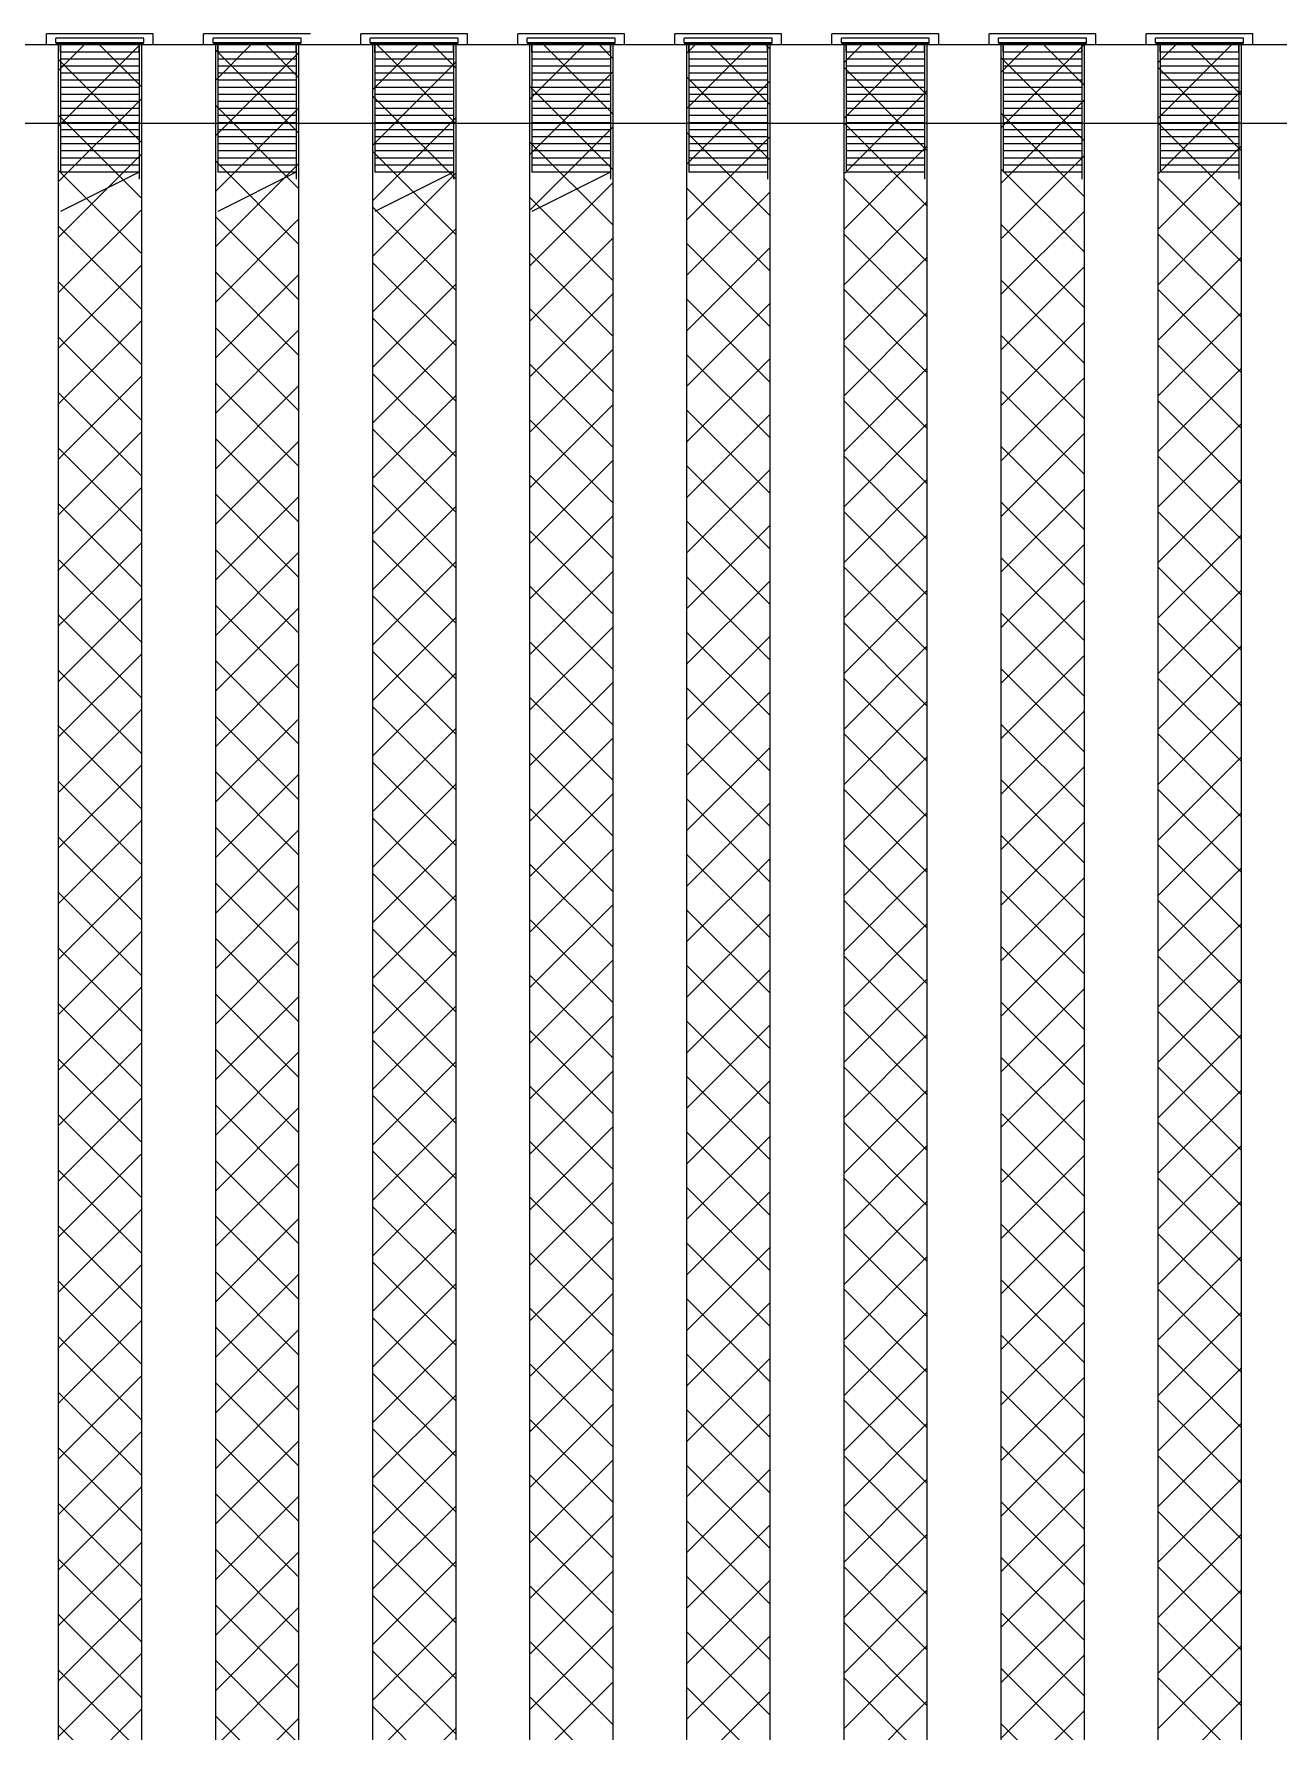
# Model space of a CAD drawing. Header units: inches. Extents: x 14 to 368, y 5 to 236.
# Drawn here: x 212.24 to 218.17, y 210.73 to 218.82 of the extents above; entities that cross this region are included whole.
import ezdxf

# ---------------------------------------------------------------- set-up
doc = ezdxf.new("R2010")
doc.units = ezdxf.units.IN
doc.header["$LTSCALE"] = 11
doc.header["$MEASUREMENT"] = 0
doc.layers.get('0').update_dxf_attribs({"lineweight": 25})
doc.layers.add('Brade', color=5, linetype='Continuous', lineweight=25, true_color=0x0000ff)

# ---------------------------------------------------------------- blocks, each defined once
blk = doc.blocks.new('UPPER HEAD ADN ELEMENT DETAIL')
for p, q in [((0.33535, 0.00996), (-0.49793, 0.00996)), ((0.36086, -0.00704), (-0.52344, -0.00704))]:
    blk.add_line(p, q)
at = {"layer": 'Brade', "lineweight": 25}
for p, q in [((0.02619, 0.00996), (0.02619, 0.01235)), ((0.04931, 0.01235), (0.02619, 0.01235)), ((0.04727, 0.01146), (0.02823, 0.01146)), ((0.02823, 0.01044), (0.02823, 0.01146)), ((0.04727, 0.01044), (0.04727, 0.01146)), ((0.04931, 0.00996), (0.04931, 0.01235)), ((0.0602, 0.00996), (0.0602, 0.01235)), ((0.08333, 0.01235), (0.0602, 0.01235)), ((0.08129, 0.01146), (0.06224, 0.01146)), ((0.06224, 0.01044), (0.06224, 0.01146)), ((0.08129, 0.01044), (0.08129, 0.01146)), ((0.09421, 0.00996), (0.09421, 0.01235)), ((0.11734, 0.01235), (0.09421, 0.01235)), ((0.1153, 0.01146), (0.09625, 0.01146)), ((0.09625, 0.01044), (0.09625, 0.01146)), ((0.1153, 0.01044), (0.1153, 0.01146)), ((0.11734, 0.00996), (0.11734, 0.01235)), ((0.15135, 0.01235), (0.12822, 0.01235)), ((0.12822, 0.00996), (0.12822, 0.01235)), ((0.13026, 0.01044), (0.13026, 0.01146)), ((0.14931, 0.01146), (0.13026, 0.01146)), ((0.14931, 0.01044), (0.14931, 0.01146)), ((0.15135, 0.00996), (0.15135, 0.01235)), ((0.18536, 0.01235), (0.16223, 0.01235)), ((0.16223, 0.00996), (0.16223, 0.01235)), ((0.16427, 0.01044), (0.16427, 0.01146)), ((0.18332, 0.01146), (0.16427, 0.01146)), ((0.18332, 0.01044), (0.18332, 0.01146)), ((0.18536, 0.00996), (0.18536, 0.01235)), ((0.21937, 0.01235), (0.19624, 0.01235)), ((0.19624, 0.00996), (0.19624, 0.01235)), ((0.19829, 0.01044), (0.19829, 0.01146)), ((0.21733, 0.01146), (0.19829, 0.01146)), ((0.21733, 0.01044), (0.21733, 0.01146)), ((0.21937, 0.00996), (0.21937, 0.01235)), ((0.25338, 0.01235), (0.23026, 0.01235)), ((0.23026, 0.00996), (0.23026, 0.01235)), ((0.2323, 0.01044), (0.2323, 0.01146)), ((0.25134, 0.01146), (0.2323, 0.01146)), ((0.25134, 0.01044), (0.25134, 0.01146)), ((0.25338, 0.00996), (0.25338, 0.01235)), ((0.25338, 0.00996), (0.25338, 0.01235)), ((0.2874, 0.01235), (0.26427, 0.01235)), ((0.26427, 0.00996), (0.26427, 0.01235)), ((0.26631, 0.01044), (0.26631, 0.01146)), ((0.28536, 0.01146), (0.26631, 0.01146)), ((0.28536, 0.01044), (0.28536, 0.01146)), ((0.2874, 0.00996), (0.2874, 0.01235)), ((0.04727, 0.01044), (0.02823, 0.01044)), ((0.04727, 0.01031), (0.02823, 0.01031)), ((0.04676, 0.00996), (0.02874, 0.00996)), ((0.02874, 0.00996), (0.02874, -0.5377)), ((0.02925, 0.00843), (0.02925, 0.00996)), ((0.02925, 0.00996), (0.02925, -0.01759)), ((0.04625, 0.00843), (0.02925, 0.00843)), ((0.04625, 0.00843), (0.02925, 0.00843)), ((0.04625, 0.00843), (0.04625, 0.00996)), ((0.04625, 0.00996), (0.04625, -0.01912)), ((0.04676, 0.00996), (0.04676, -0.5377)), ((0.08129, 0.01044), (0.06224, 0.01044)), ((0.08129, 0.01031), (0.06224, 0.01031)), ((0.08078, 0.00996), (0.06275, 0.00996)), ((0.06275, 0.00996), (0.06275, -0.5377)), ((0.06326, 0.00843), (0.06326, 0.00996)), ((0.06326, 0.00996), (0.06326, -0.01759)), ((0.08027, 0.00843), (0.06326, 0.00843)), ((0.08027, 0.00843), (0.06326, 0.00843)), ((0.08027, 0.00843), (0.08027, 0.00996)), ((0.08027, 0.00996), (0.08027, -0.01912)), ((0.08078, 0.00996), (0.08078, -0.5377)), ((0.1153, 0.01044), (0.09625, 0.01044)), ((0.1153, 0.01031), (0.09625, 0.01031)), ((0.09676, 0.00996), (0.09676, -0.5377)), ((0.11479, 0.00996), (0.09676, 0.00996)), ((0.09727, 0.00843), (0.09727, 0.00996)), ((0.09727, 0.00996), (0.09727, -0.01759)), ((0.11428, 0.00843), (0.09727, 0.00843)), ((0.11428, 0.00843), (0.09727, 0.00843)), ((0.11428, 0.00843), (0.11428, 0.00996)), ((0.11428, 0.00996), (0.11428, -0.01912)), ((0.11479, 0.00996), (0.11479, -0.5377)), ((0.14931, 0.01044), (0.13026, 0.01044)), ((0.14931, 0.01031), (0.13026, 0.01031)), ((0.13077, 0.00996), (0.13077, -0.5377)), ((0.1488, 0.00996), (0.13077, 0.00996)), ((0.13128, 0.00996), (0.13128, -0.01759)), ((0.13128, 0.00843), (0.13128, 0.00996)), ((0.14829, 0.00843), (0.13128, 0.00843)), ((0.14829, 0.00843), (0.13128, 0.00843)), ((0.14829, 0.00996), (0.14829, -0.01912)), ((0.14829, 0.00843), (0.14829, 0.00996)), ((0.1488, 0.00996), (0.1488, -0.5377)), ((0.18332, 0.01044), (0.16427, 0.01044)), ((0.18332, 0.01031), (0.16427, 0.01031)), ((0.16478, 0.00996), (0.16478, -0.5377)), ((0.18281, 0.00996), (0.16478, 0.00996)), ((0.16529, 0.00996), (0.16529, -0.01759)), ((0.16529, 0.00843), (0.16529, 0.00996)), ((0.1823, 0.00843), (0.16529, 0.00843)), ((0.1823, 0.00843), (0.16529, 0.00843)), ((0.1823, 0.00996), (0.1823, -0.01912)), ((0.1823, 0.00843), (0.1823, 0.00996)), ((0.18281, 0.00996), (0.18281, -0.5377)), ((0.21733, 0.01044), (0.19829, 0.01044)), ((0.21733, 0.01031), (0.19829, 0.01031)), ((0.1988, 0.00996), (0.1988, -0.5377)), ((0.21682, 0.00996), (0.1988, 0.00996)), ((0.19931, 0.00996), (0.19931, -0.01759)), ((0.19931, 0.00843), (0.19931, 0.00996)), ((0.21631, 0.00843), (0.19931, 0.00843)), ((0.21631, 0.00843), (0.19931, 0.00843)), ((0.21631, 0.00996), (0.21631, -0.01912)), ((0.21631, 0.00843), (0.21631, 0.00996)), ((0.21682, 0.00996), (0.21682, -0.5377)), ((0.25134, 0.01044), (0.2323, 0.01044)), ((0.25134, 0.01031), (0.2323, 0.01031)), ((0.23281, 0.00996), (0.23281, -0.5377)), ((0.25083, 0.00996), (0.23281, 0.00996)), ((0.23332, 0.00996), (0.23332, -0.01759)), ((0.23332, 0.00843), (0.23332, 0.00996)), ((0.25032, 0.00843), (0.23332, 0.00843)), ((0.25032, 0.00843), (0.23332, 0.00843)), ((0.25032, 0.00996), (0.25032, -0.01912)), ((0.25032, 0.00843), (0.25032, 0.00996)), ((0.25083, 0.00996), (0.25083, -0.5377)), ((0.28536, 0.01044), (0.26631, 0.01044)), ((0.28536, 0.01031), (0.26631, 0.01031)), ((0.28485, 0.00996), (0.26682, 0.00996)), ((0.26682, 0.00996), (0.26682, -0.5377)), ((0.26733, 0.00843), (0.26733, 0.00996)), ((0.26733, 0.00996), (0.26733, -0.01759)), ((0.28433, 0.00843), (0.26733, 0.00843)), ((0.28433, 0.00843), (0.26733, 0.00843)), ((0.28433, 0.00843), (0.28433, 0.00996)), ((0.28433, 0.00996), (0.28433, -0.01912)), ((0.28485, 0.00996), (0.28485, -0.5377)), ((0.04625, 0.0069), (0.02925, 0.0069)), ((0.04625, 0.00537), (0.02925, 0.00537)), ((0.04625, 0.00384), (0.02925, 0.00384)), ((0.08027, 0.0069), (0.06326, 0.0069)), ((0.08027, 0.00537), (0.06326, 0.00537)), ((0.08027, 0.00384), (0.06326, 0.00384)), ((0.11428, 0.0069), (0.09727, 0.0069)), ((0.11428, 0.00537), (0.09727, 0.00537)), ((0.11428, 0.00384), (0.09727, 0.00384)), ((0.14829, 0.0069), (0.13128, 0.0069)), ((0.14829, 0.00537), (0.13128, 0.00537)), ((0.14829, 0.00384), (0.13128, 0.00384)), ((0.1823, 0.0069), (0.16529, 0.0069)), ((0.1823, 0.00537), (0.16529, 0.00537)), ((0.1823, 0.00384), (0.16529, 0.00384)), ((0.21631, 0.0069), (0.19931, 0.0069)), ((0.21631, 0.00537), (0.19931, 0.00537)), ((0.21631, 0.00384), (0.19931, 0.00384)), ((0.25032, 0.0069), (0.23332, 0.0069)), ((0.25032, 0.00537), (0.23332, 0.00537)), ((0.25032, 0.00384), (0.23332, 0.00384)), ((0.28433, 0.0069), (0.26733, 0.0069)), ((0.28433, 0.00537), (0.26733, 0.00537)), ((0.28433, 0.00384), (0.26733, 0.00384)), ((0.04625, 0.00231), (0.02925, 0.00231)), ((0.04625, 0.00078), (0.02925, 0.00078)), ((0.08027, 0.00231), (0.06326, 0.00231)), ((0.08027, 0.00078), (0.06326, 0.00078)), ((0.11428, 0.00231), (0.09727, 0.00231)), ((0.11428, 0.00078), (0.09727, 0.00078)), ((0.14829, 0.00231), (0.13128, 0.00231)), ((0.14829, 0.00078), (0.13128, 0.00078)), ((0.1823, 0.00231), (0.16529, 0.00231)), ((0.1823, 0.00078), (0.16529, 0.00078)), ((0.21631, 0.00231), (0.19931, 0.00231)), ((0.21631, 0.00078), (0.19931, 0.00078)), ((0.25032, 0.00231), (0.23332, 0.00231)), ((0.25032, 0.00078), (0.23332, 0.00078)), ((0.28433, 0.00231), (0.26733, 0.00231)), ((0.28433, 0.00078), (0.26733, 0.00078)), ((0.04625, -0.00075), (0.02925, -0.00075)), ((0.04625, -0.00228), (0.02925, -0.00228)), ((0.08027, -0.00075), (0.06326, -0.00075)), ((0.08027, -0.00228), (0.06326, -0.00228)), ((0.11428, -0.00075), (0.09727, -0.00075)), ((0.11428, -0.00228), (0.09727, -0.00228)), ((0.14829, -0.00075), (0.13128, -0.00075)), ((0.14829, -0.00228), (0.13128, -0.00228)), ((0.1823, -0.00075), (0.16529, -0.00075)), ((0.1823, -0.00228), (0.16529, -0.00228)), ((0.21631, -0.00075), (0.19931, -0.00075)), ((0.21631, -0.00228), (0.19931, -0.00228)), ((0.25032, -0.00075), (0.23332, -0.00075)), ((0.25032, -0.00228), (0.23332, -0.00228)), ((0.28433, -0.00075), (0.26733, -0.00075)), ((0.28433, -0.00228), (0.26733, -0.00228)), ((0.04625, -0.00381), (0.02925, -0.00381)), ((0.04625, -0.00534), (0.02925, -0.00534)), ((0.04625, -0.00687), (0.02925, -0.00687)), ((0.08027, -0.00381), (0.06326, -0.00381)), ((0.08027, -0.00534), (0.06326, -0.00534)), ((0.08027, -0.00687), (0.06326, -0.00687)), ((0.11428, -0.00381), (0.09727, -0.00381)), ((0.11428, -0.00534), (0.09727, -0.00534)), ((0.11428, -0.00687), (0.09727, -0.00687)), ((0.14829, -0.00381), (0.13128, -0.00381)), ((0.14829, -0.00534), (0.13128, -0.00534)), ((0.14829, -0.00687), (0.13128, -0.00687)), ((0.1823, -0.00381), (0.16529, -0.00381)), ((0.1823, -0.00534), (0.16529, -0.00534)), ((0.1823, -0.00687), (0.16529, -0.00687)), ((0.21631, -0.00381), (0.19931, -0.00381)), ((0.21631, -0.00534), (0.19931, -0.00534)), ((0.21631, -0.00687), (0.19931, -0.00687)), ((0.25032, -0.00381), (0.23332, -0.00381)), ((0.25032, -0.00534), (0.23332, -0.00534)), ((0.25032, -0.00687), (0.23332, -0.00687)), ((0.28433, -0.00381), (0.26733, -0.00381)), ((0.28433, -0.00534), (0.26733, -0.00534)), ((0.28433, -0.00687), (0.26733, -0.00687)), ((0.04625, -0.0084), (0.02925, -0.0084)), ((0.04625, -0.00993), (0.02925, -0.00993)), ((0.08027, -0.0084), (0.06326, -0.0084)), ((0.08027, -0.00993), (0.06326, -0.00993)), ((0.11428, -0.0084), (0.09727, -0.0084)), ((0.11428, -0.00993), (0.09727, -0.00993)), ((0.14829, -0.0084), (0.13128, -0.0084)), ((0.14829, -0.00993), (0.13128, -0.00993)), ((0.1823, -0.0084), (0.16529, -0.0084)), ((0.1823, -0.00993), (0.16529, -0.00993)), ((0.21631, -0.0084), (0.19931, -0.0084)), ((0.21631, -0.00993), (0.19931, -0.00993)), ((0.25032, -0.0084), (0.23332, -0.0084)), ((0.25032, -0.00993), (0.23332, -0.00993)), ((0.28433, -0.0084), (0.26733, -0.0084)), ((0.28433, -0.00993), (0.26733, -0.00993)), ((0.04625, -0.01146), (0.02925, -0.01146)), ((0.04625, -0.013), (0.02925, -0.013)), ((0.04625, -0.01453), (0.02925, -0.01453)), ((0.08027, -0.01146), (0.06326, -0.01146)), ((0.08027, -0.013), (0.06326, -0.013)), ((0.08027, -0.01453), (0.06326, -0.01453)), ((0.11428, -0.01146), (0.09727, -0.01146)), ((0.11428, -0.013), (0.09727, -0.013)), ((0.11428, -0.01453), (0.09727, -0.01453)), ((0.14829, -0.01146), (0.13128, -0.01146)), ((0.14829, -0.013), (0.13128, -0.013)), ((0.14829, -0.01453), (0.13128, -0.01453)), ((0.1823, -0.01146), (0.16529, -0.01146)), ((0.1823, -0.013), (0.16529, -0.013)), ((0.1823, -0.01453), (0.16529, -0.01453)), ((0.21631, -0.01146), (0.19931, -0.01146)), ((0.21631, -0.013), (0.19931, -0.013)), ((0.21631, -0.01453), (0.19931, -0.01453)), ((0.25032, -0.01146), (0.23332, -0.01146)), ((0.25032, -0.013), (0.23332, -0.013)), ((0.25032, -0.01453), (0.23332, -0.01453)), ((0.28433, -0.01146), (0.26733, -0.01146)), ((0.28433, -0.013), (0.26733, -0.013)), ((0.28433, -0.01453), (0.26733, -0.01453)), ((0.04625, -0.01606), (0.02925, -0.01606)), ((0.04625, -0.01759), (0.02925, -0.02609)), ((0.04625, -0.01759), (0.02925, -0.01759)), ((0.08027, -0.01606), (0.06326, -0.01606)), ((0.08027, -0.01759), (0.06326, -0.02609)), ((0.08027, -0.01759), (0.06326, -0.01759)), ((0.11428, -0.01606), (0.09727, -0.01606)), ((0.11428, -0.01759), (0.09727, -0.02609)), ((0.11428, -0.01759), (0.09727, -0.01759)), ((0.14829, -0.01606), (0.13128, -0.01606)), ((0.14829, -0.01759), (0.13128, -0.01759)), ((0.14829, -0.01759), (0.13128, -0.02609)), ((0.1823, -0.01606), (0.16529, -0.01606)), ((0.1823, -0.01759), (0.16529, -0.01759)), ((0.21631, -0.01606), (0.19931, -0.01606)), ((0.21631, -0.01759), (0.19931, -0.01759)), ((0.25032, -0.01606), (0.23332, -0.01606)), ((0.25032, -0.01759), (0.23332, -0.01759)), ((0.28433, -0.01606), (0.26733, -0.01606)), ((0.28433, -0.01759), (0.26733, -0.01759))]:
    blk.add_line(p, q, dxfattribs=at)
at = {"layer": 'Brade', "color": 5, "linetype": 'Continuous', "lineweight": 25, "true_color": 0x0000ff}
for p, q in [((0.04637, 0.00996), (0.02874, -0.00767)), ((0.03435, 0.00996), (0.02874, 0.00436)), ((0.04676, 0.00086), (0.03767, 0.00996)), ((0.07042, 0.00996), (0.06275, 0.00229)), ((0.08078, -0.0091), (0.06275, 0.00893)), ((0.08078, 0.00829), (0.06275, -0.00973)), ((0.08078, 0.00293), (0.07374, 0.00996)), ((0.10649, 0.00996), (0.09676, 0.00023)), ((0.11479, -0.00703), (0.09779, 0.00996)), ((0.11479, 0.00499), (0.10982, 0.00996)), ((0.14257, 0.00996), (0.13077, -0.00183)), ((0.1488, -0.00497), (0.13387, 0.00996)), ((0.1488, 0.00705), (0.14589, 0.00996)), ((0.17864, 0.00996), (0.16478, -0.0039)), ((0.16662, 0.00996), (0.16478, 0.00813)), ((0.18281, -0.00291), (0.16994, 0.00996)), ((0.18281, 0.00912), (0.18196, 0.00996)), ((0.21472, 0.00996), (0.1988, -0.00596)), ((0.20269, 0.00996), (0.1988, 0.00606)), ((0.21682, -0.00084), (0.20601, 0.00996)), ((0.25079, 0.00996), (0.23281, -0.00802)), ((0.23877, 0.00996), (0.23281, 0.004)), ((0.25083, 0.00122), (0.24209, 0.00996)), ((0.28274, 0.00996), (0.26682, -0.00596)), ((0.27072, 0.00996), (0.26682, 0.00606)), ((0.28485, -0.00084), (0.27404, 0.00996)), ((0.04676, -0.01116), (0.02874, 0.00687)), ((0.11479, 0.00623), (0.09676, -0.0118)), ((0.1488, 0.00417), (0.13077, -0.01386)), ((0.21682, -0.01287), (0.1988, 0.00516)), ((0.25083, -0.01081), (0.23281, 0.00722)), ((0.28485, -0.01287), (0.26682, 0.00516)), ((0.1488, -0.017), (0.13077, 0.00103)), ((0.18281, -0.01493), (0.16478, 0.00309)), ((0.18281, 0.0021), (0.16478, -0.01592)), ((0.21682, 0.00004), (0.1988, -0.01799)), ((0.28485, 0.00004), (0.26682, -0.01799)), ((0.04676, -0.00167), (0.02874, -0.01969)), ((0.08078, -0.02112), (0.06275, -0.0031)), ((0.11479, -0.01906), (0.09676, -0.00103)), ((0.25083, -0.00202), (0.23281, -0.02005)), ((0.04676, -0.02318), (0.02874, -0.00516)), ((0.08078, -0.00373), (0.06275, -0.02176)), ((0.11479, -0.00579), (0.09676, -0.02382)), ((0.21682, -0.02489), (0.1988, -0.00687)), ((0.25083, -0.02283), (0.23281, -0.0048)), ((0.28485, -0.02489), (0.26682, -0.00687)), ((0.1488, -0.00786), (0.13077, -0.02588)), ((0.1488, -0.02902), (0.13077, -0.01099)), ((0.18281, -0.02696), (0.16478, -0.00893)), ((0.18281, -0.00992), (0.16478, -0.02795)), ((0.04676, -0.01369), (0.02874, -0.03172)), ((0.11479, -0.03108), (0.09676, -0.01306)), ((0.21682, -0.01198), (0.1988, -0.03001)), ((0.25083, -0.01405), (0.23281, -0.03207)), ((0.28485, -0.01198), (0.26682, -0.03001)), ((0.04676, -0.03521), (0.02874, -0.01718)), ((0.08078, -0.03315), (0.06275, -0.01512)), ((0.08078, -0.01576), (0.06275, -0.03378)), ((0.11479, -0.01782), (0.09676, -0.03585)), ((0.25083, -0.03486), (0.23281, -0.01683)), ((0.1488, -0.01988), (0.13077, -0.03791)), ((0.18281, -0.03898), (0.16478, -0.02096)), ((0.18281, -0.02195), (0.16478, -0.03997)), ((0.21682, -0.03692), (0.1988, -0.01889)), ((0.28485, -0.03692), (0.26682, -0.01889)), ((0.04676, -0.02572), (0.02874, -0.04374)), ((0.11479, -0.04311), (0.09676, -0.02508)), ((0.1488, -0.04105), (0.13077, -0.02302)), ((0.21682, -0.02401), (0.1988, -0.04204)), ((0.28485, -0.02401), (0.26682, -0.04204)), ((0.04676, -0.04723), (0.02874, -0.02921)), ((0.08078, -0.04517), (0.06275, -0.02715)), ((0.08078, -0.02778), (0.06275, -0.04581)), ((0.25083, -0.02607), (0.23281, -0.0441)), ((0.25083, -0.04688), (0.23281, -0.02885)), ((0.11479, -0.02984), (0.09676, -0.04787)), ((0.1488, -0.03191), (0.13077, -0.04993)), ((0.18281, -0.05101), (0.16478, -0.03298)), ((0.21682, -0.04894), (0.1988, -0.03092)), ((0.28485, -0.04894), (0.26682, -0.03092)), ((0.1488, -0.05307), (0.13077, -0.03504)), ((0.18281, -0.03397), (0.16478, -0.052)), ((0.21682, -0.03603), (0.1988, -0.05406)), ((0.28485, -0.03603), (0.26682, -0.05406)), ((0.04676, -0.03774), (0.02874, -0.05577)), ((0.08078, -0.0572), (0.06275, -0.03917)), ((0.08078, -0.03981), (0.06275, -0.05783)), ((0.11479, -0.05513), (0.09676, -0.03711)), ((0.25083, -0.0381), (0.23281, -0.05612)), ((0.04676, -0.05926), (0.02874, -0.04123)), ((0.11479, -0.04187), (0.09676, -0.0599)), ((0.1488, -0.04393), (0.13077, -0.06196)), ((0.21682, -0.06097), (0.1988, -0.04294)), ((0.25083, -0.05891), (0.23281, -0.04088)), ((0.28485, -0.06097), (0.26682, -0.04294)), ((0.1488, -0.0651), (0.13077, -0.04707)), ((0.18281, -0.06303), (0.16478, -0.04501)), ((0.18281, -0.046), (0.16478, -0.06402)), ((0.04676, -0.04977), (0.02874, -0.06779)), ((0.08078, -0.06922), (0.06275, -0.0512)), ((0.11479, -0.06716), (0.09676, -0.04913)), ((0.21682, -0.04806), (0.1988, -0.06609)), ((0.25083, -0.05012), (0.23281, -0.06815)), ((0.28485, -0.04806), (0.26682, -0.06609)), ((0.04676, -0.07128), (0.02874, -0.05326)), ((0.08078, -0.05183), (0.06275, -0.06986)), ((0.11479, -0.05389), (0.09676, -0.07192)), ((0.21682, -0.07299), (0.1988, -0.05497)), ((0.25083, -0.07093), (0.23281, -0.0529)), ((0.28485, -0.07299), (0.26682, -0.05497)), ((0.1488, -0.05596), (0.13077, -0.07398)), ((0.18281, -0.07506), (0.16478, -0.05703)), ((0.18281, -0.05802), (0.16478, -0.07605)), ((0.04676, -0.06179), (0.02874, -0.07982)), ((0.11479, -0.07918), (0.09676, -0.06116)), ((0.1488, -0.07712), (0.13077, -0.05909)), ((0.21682, -0.06008), (0.1988, -0.07811)), ((0.25083, -0.06215), (0.23281, -0.08017)), ((0.28485, -0.06008), (0.26682, -0.07811)), ((0.04676, -0.08331), (0.02874, -0.06528)), ((0.08078, -0.08125), (0.06275, -0.06322)), ((0.08078, -0.06386), (0.06275, -0.08188)), ((0.11479, -0.06592), (0.09676, -0.08395)), ((0.25083, -0.08296), (0.23281, -0.06493)), ((0.1488, -0.06798), (0.13077, -0.08601)), ((0.18281, -0.08708), (0.16478, -0.06906)), ((0.21682, -0.08502), (0.1988, -0.06699)), ((0.28485, -0.08502), (0.26682, -0.06699)), ((0.11479, -0.09121), (0.09676, -0.07318)), ((0.1488, -0.08915), (0.13077, -0.07112)), ((0.18281, -0.07005), (0.16478, -0.08807)), ((0.21682, -0.07211), (0.1988, -0.09014)), ((0.28485, -0.07211), (0.26682, -0.09014)), ((0.04676, -0.07382), (0.02874, -0.09184)), ((0.08078, -0.09327), (0.06275, -0.07525)), ((0.08078, -0.07588), (0.06275, -0.09391)), ((0.25083, -0.07417), (0.23281, -0.0922)), ((0.25083, -0.09498), (0.23281, -0.07695)), ((0.04676, -0.09533), (0.02874, -0.07731)), ((0.11479, -0.07794), (0.09676, -0.09597)), ((0.1488, -0.08001), (0.13077, -0.09803)), ((0.21682, -0.09704), (0.1988, -0.07902)), ((0.28485, -0.09704), (0.26682, -0.07902)), ((0.1488, -0.10117), (0.13077, -0.08314)), ((0.18281, -0.09911), (0.16478, -0.08108)), ((0.18281, -0.08207), (0.16478, -0.1001)), ((0.21682, -0.08413), (0.1988, -0.10216)), ((0.28485, -0.08413), (0.26682, -0.10216)), ((0.04676, -0.08584), (0.02874, -0.10387)), ((0.08078, -0.1053), (0.06275, -0.08727)), ((0.08078, -0.08791), (0.06275, -0.10593)), ((0.11479, -0.10323), (0.09676, -0.08521)), ((0.25083, -0.0862), (0.23281, -0.10422)), ((0.04676, -0.10736), (0.02874, -0.08933)), ((0.11479, -0.08997), (0.09676, -0.108)), ((0.21682, -0.10907), (0.1988, -0.09104)), ((0.25083, -0.10701), (0.23281, -0.08898)), ((0.28485, -0.10907), (0.26682, -0.09104)), ((0.1488, -0.09203), (0.13077, -0.11006)), ((0.1488, -0.11319), (0.13077, -0.09517)), ((0.18281, -0.11113), (0.16478, -0.09311)), ((0.18281, -0.0941), (0.16478, -0.11212)), ((0.04676, -0.09787), (0.02874, -0.11589)), ((0.11479, -0.11526), (0.09676, -0.09723)), ((0.21682, -0.09616), (0.1988, -0.11418)), ((0.25083, -0.09822), (0.23281, -0.11625)), ((0.28485, -0.09616), (0.26682, -0.11418)), ((0.04676, -0.11938), (0.02874, -0.10136)), ((0.08078, -0.11732), (0.06275, -0.0993)), ((0.08078, -0.09993), (0.06275, -0.11796)), ((0.11479, -0.10199), (0.09676, -0.12002)), ((0.25083, -0.11903), (0.23281, -0.101)), ((0.1488, -0.10406), (0.13077, -0.12208)), ((0.18281, -0.12316), (0.16478, -0.10513)), ((0.18281, -0.10612), (0.16478, -0.12415)), ((0.21682, -0.12109), (0.1988, -0.10307)), ((0.28485, -0.12109), (0.26682, -0.10307)), ((0.04676, -0.10989), (0.02874, -0.12792)), ((0.11479, -0.12728), (0.09676, -0.10926)), ((0.1488, -0.12522), (0.13077, -0.10719)), ((0.21682, -0.10818), (0.1988, -0.12621)), ((0.28485, -0.10818), (0.26682, -0.12621)), ((0.04676, -0.13141), (0.02874, -0.11338)), ((0.08078, -0.12935), (0.06275, -0.11132)), ((0.08078, -0.11196), (0.06275, -0.12998)), ((0.25083, -0.11025), (0.23281, -0.12827)), ((0.25083, -0.13106), (0.23281, -0.11303)), ((0.11479, -0.11402), (0.09676, -0.13205)), ((0.1488, -0.11608), (0.13077, -0.13411)), ((0.18281, -0.13518), (0.16478, -0.11716)), ((0.21682, -0.13312), (0.1988, -0.11509)), ((0.28485, -0.13312), (0.26682, -0.11509)), ((0.1488, -0.13724), (0.13077, -0.11922)), ((0.18281, -0.11815), (0.16478, -0.13617)), ((0.21682, -0.12021), (0.1988, -0.13823)), ((0.28485, -0.12021), (0.26682, -0.13823)), ((0.04676, -0.12192), (0.02874, -0.13994)), ((0.08078, -0.14137), (0.06275, -0.12334)), ((0.08078, -0.12398), (0.06275, -0.14201)), ((0.11479, -0.13931), (0.09676, -0.12128)), ((0.25083, -0.12227), (0.23281, -0.1403)), ((0.04676, -0.14343), (0.02874, -0.12541)), ((0.11479, -0.12604), (0.09676, -0.14407)), ((0.1488, -0.12811), (0.13077, -0.14613)), ((0.21682, -0.14514), (0.1988, -0.12712)), ((0.25083, -0.14308), (0.23281, -0.12505)), ((0.28485, -0.14514), (0.26682, -0.12712)), ((0.1488, -0.14927), (0.13077, -0.13124)), ((0.18281, -0.14721), (0.16478, -0.12918)), ((0.18281, -0.13017), (0.16478, -0.1482)), ((0.21682, -0.13223), (0.1988, -0.15026)), ((0.28485, -0.13223), (0.26682, -0.15026)), ((0.04676, -0.13394), (0.02874, -0.15197)), ((0.08078, -0.1534), (0.06275, -0.13537)), ((0.11479, -0.15133), (0.09676, -0.13331)), ((0.25083, -0.1343), (0.23281, -0.15232)), ((0.04676, -0.15546), (0.02874, -0.13743)), ((0.08078, -0.13601), (0.06275, -0.15403)), ((0.11479, -0.13807), (0.09676, -0.1561)), ((0.21682, -0.15717), (0.1988, -0.13914)), ((0.25083, -0.15511), (0.23281, -0.13708)), ((0.28485, -0.15717), (0.26682, -0.13914)), ((0.1488, -0.14013), (0.13077, -0.15816)), ((0.1488, -0.16129), (0.13077, -0.14327)), ((0.18281, -0.15923), (0.16478, -0.14121)), ((0.18281, -0.1422), (0.16478, -0.16022)), ((0.04676, -0.14597), (0.02874, -0.16399)), ((0.11479, -0.16336), (0.09676, -0.14533)), ((0.21682, -0.14426), (0.1988, -0.16228)), ((0.25083, -0.14632), (0.23281, -0.16435)), ((0.28485, -0.14426), (0.26682, -0.16228)), ((0.04676, -0.16748), (0.02874, -0.14946)), ((0.08078, -0.16542), (0.06275, -0.14739)), ((0.08078, -0.14803), (0.06275, -0.16606)), ((0.11479, -0.15009), (0.09676, -0.16812)), ((0.25083, -0.16713), (0.23281, -0.1491)), ((0.1488, -0.15216), (0.13077, -0.17018)), ((0.18281, -0.17126), (0.16478, -0.15323)), ((0.18281, -0.15422), (0.16478, -0.17225)), ((0.21682, -0.16919), (0.1988, -0.15117)), ((0.28485, -0.16919), (0.26682, -0.15117)), ((0.04676, -0.15799), (0.02874, -0.17602)), ((0.11479, -0.17538), (0.09676, -0.15736)), ((0.1488, -0.17332), (0.13077, -0.15529)), ((0.21682, -0.15628), (0.1988, -0.17431)), ((0.28485, -0.15628), (0.26682, -0.17431)), ((0.04676, -0.17951), (0.02874, -0.16148)), ((0.08078, -0.17745), (0.06275, -0.15942)), ((0.08078, -0.16006), (0.06275, -0.17808)), ((0.25083, -0.15835), (0.23281, -0.17637)), ((0.25083, -0.17915), (0.23281, -0.16113)), ((0.11479, -0.16212), (0.09676, -0.18015)), ((0.1488, -0.16418), (0.13077, -0.18221)), ((0.18281, -0.18328), (0.16478, -0.16526)), ((0.21682, -0.18122), (0.1988, -0.16319)), ((0.28485, -0.18122), (0.26682, -0.16319)), ((0.1488, -0.18534), (0.13077, -0.16732)), ((0.18281, -0.16625), (0.16478, -0.18427)), ((0.21682, -0.16831), (0.1988, -0.18633)), ((0.28485, -0.16831), (0.26682, -0.18633)), ((0.04676, -0.17002), (0.02874, -0.18804)), ((0.08078, -0.18947), (0.06275, -0.17144)), ((0.08078, -0.17208), (0.06275, -0.19011)), ((0.11479, -0.18741), (0.09676, -0.16938)), ((0.25083, -0.17037), (0.23281, -0.1884)), ((0.04676, -0.19153), (0.02874, -0.17351)), ((0.11479, -0.17414), (0.09676, -0.19217)), ((0.1488, -0.17621), (0.13077, -0.19423)), ((0.21682, -0.19324), (0.1988, -0.17522)), ((0.25083, -0.19118), (0.23281, -0.17315)), ((0.28485, -0.19324), (0.26682, -0.17522)), ((0.1488, -0.19737), (0.13077, -0.17934)), ((0.18281, -0.19531), (0.16478, -0.17728)), ((0.18281, -0.17827), (0.16478, -0.1963)), ((0.04676, -0.18204), (0.02874, -0.20007)), ((0.08078, -0.2015), (0.06275, -0.18347)), ((0.11479, -0.19943), (0.09676, -0.18141)), ((0.21682, -0.18033), (0.1988, -0.19836)), ((0.25083, -0.1824), (0.23281, -0.20042)), ((0.28485, -0.18033), (0.26682, -0.19836)), ((0.04676, -0.20356), (0.02874, -0.18553)), ((0.08078, -0.18411), (0.06275, -0.20213)), ((0.11479, -0.18617), (0.09676, -0.20419)), ((0.21682, -0.20527), (0.1988, -0.18724)), ((0.25083, -0.2032), (0.23281, -0.18518)), ((0.28485, -0.20527), (0.26682, -0.18724)), ((0.1488, -0.18823), (0.13077, -0.20626)), ((0.18281, -0.20733), (0.16478, -0.1893)), ((0.18281, -0.1903), (0.16478, -0.20832)), ((0.04676, -0.19407), (0.02874, -0.21209)), ((0.11479, -0.21146), (0.09676, -0.19343)), ((0.1488, -0.20939), (0.13077, -0.19137)), ((0.21682, -0.19236), (0.1988, -0.21038)), ((0.25083, -0.19442), (0.23281, -0.21245)), ((0.28485, -0.19236), (0.26682, -0.21038)), ((0.04676, -0.21558), (0.02874, -0.19756)), ((0.08078, -0.21352), (0.06275, -0.19549)), ((0.08078, -0.19613), (0.06275, -0.21416)), ((0.11479, -0.19819), (0.09676, -0.21622)), ((0.25083, -0.21523), (0.23281, -0.1972)), ((0.1488, -0.20026), (0.13077, -0.21828)), ((0.18281, -0.21936), (0.16478, -0.20133)), ((0.21682, -0.21729), (0.1988, -0.19927)), ((0.28485, -0.21729), (0.26682, -0.19927)), ((0.11479, -0.22348), (0.09676, -0.20546)), ((0.1488, -0.22142), (0.13077, -0.20339)), ((0.18281, -0.20232), (0.16478, -0.22035)), ((0.21682, -0.20438), (0.1988, -0.22241)), ((0.28485, -0.20438), (0.26682, -0.22241)), ((0.04676, -0.20609), (0.02874, -0.22412)), ((0.08078, -0.22555), (0.06275, -0.20752)), ((0.08078, -0.20816), (0.06275, -0.22618)), ((0.25083, -0.20645), (0.23281, -0.22447)), ((0.25083, -0.22725), (0.23281, -0.20923)), ((0.04676, -0.22761), (0.02874, -0.20958)), ((0.11479, -0.21022), (0.09676, -0.22824)), ((0.1488, -0.21228), (0.13077, -0.23031)), ((0.21682, -0.22932), (0.1988, -0.21129)), ((0.28485, -0.22932), (0.26682, -0.21129)), ((0.1488, -0.23344), (0.13077, -0.21542)), ((0.18281, -0.23138), (0.16478, -0.21335)), ((0.18281, -0.21434), (0.16478, -0.23237)), ((0.21682, -0.21641), (0.1988, -0.23443)), ((0.28485, -0.21641), (0.26682, -0.23443)), ((0.04676, -0.21812), (0.02874, -0.23614)), ((0.08078, -0.23757), (0.06275, -0.21954)), ((0.08078, -0.22018), (0.06275, -0.23821)), ((0.11479, -0.23551), (0.09676, -0.21748)), ((0.25083, -0.21847), (0.23281, -0.2365)), ((0.04676, -0.23963), (0.02874, -0.22161)), ((0.11479, -0.22224), (0.09676, -0.24027)), ((0.21682, -0.24134), (0.1988, -0.22332)), ((0.25083, -0.23928), (0.23281, -0.22125)), ((0.28485, -0.24134), (0.26682, -0.22332)), ((0.1488, -0.22431), (0.13077, -0.24233)), ((0.1488, -0.24547), (0.13077, -0.22744)), ((0.18281, -0.24341), (0.16478, -0.22538)), ((0.18281, -0.22637), (0.16478, -0.2444)), ((0.04676, -0.23014), (0.02874, -0.24817)), ((0.11479, -0.24753), (0.09676, -0.22951)), ((0.21682, -0.22843), (0.1988, -0.24646)), ((0.25083, -0.2305), (0.23281, -0.24852)), ((0.28485, -0.22843), (0.26682, -0.24646)), ((0.04676, -0.25166), (0.02874, -0.23363)), ((0.08078, -0.2496), (0.06275, -0.23157)), ((0.08078, -0.23221), (0.06275, -0.25023)), ((0.11479, -0.23427), (0.09676, -0.25229)), ((0.25083, -0.2513), (0.23281, -0.23328)), ((0.1488, -0.23633), (0.13077, -0.25436)), ((0.18281, -0.25543), (0.16478, -0.2374)), ((0.18281, -0.23839), (0.16478, -0.25642)), ((0.21682, -0.25337), (0.1988, -0.23534)), ((0.28485, -0.25337), (0.26682, -0.23534)), ((0.04676, -0.24217), (0.02874, -0.26019)), ((0.11479, -0.25956), (0.09676, -0.24153)), ((0.1488, -0.25749), (0.13077, -0.23947)), ((0.21682, -0.24046), (0.1988, -0.25848)), ((0.25083, -0.24252), (0.23281, -0.26055)), ((0.28485, -0.24046), (0.26682, -0.25848)), ((0.04676, -0.26368), (0.02874, -0.24566)), ((0.08078, -0.26162), (0.06275, -0.24359)), ((0.08078, -0.24423), (0.06275, -0.26226)), ((0.25083, -0.26333), (0.23281, -0.2453)), ((0.11479, -0.24629), (0.09676, -0.26432)), ((0.1488, -0.24836), (0.13077, -0.26638)), ((0.18281, -0.26746), (0.16478, -0.24943)), ((0.21682, -0.26539), (0.1988, -0.24737)), ((0.28485, -0.26539), (0.26682, -0.24737)), ((0.11479, -0.27158), (0.09676, -0.25356)), ((0.1488, -0.26952), (0.13077, -0.25149)), ((0.18281, -0.25042), (0.16478, -0.26845)), ((0.21682, -0.25248), (0.1988, -0.27051)), ((0.28485, -0.25248), (0.26682, -0.27051)), ((0.04676, -0.25419), (0.02874, -0.27222)), ((0.08078, -0.27365), (0.06275, -0.25562)), ((0.08078, -0.25626), (0.06275, -0.27428)), ((0.25083, -0.25455), (0.23281, -0.27257)), ((0.04676, -0.27571), (0.02874, -0.25768)), ((0.11479, -0.25832), (0.09676, -0.27634)), ((0.1488, -0.26038), (0.13077, -0.27841)), ((0.21682, -0.27742), (0.1988, -0.25939)), ((0.25083, -0.27535), (0.23281, -0.25733)), ((0.28485, -0.27742), (0.26682, -0.25939)), ((0.1488, -0.28154), (0.13077, -0.26352)), ((0.18281, -0.27948), (0.16478, -0.26145)), ((0.18281, -0.26244), (0.16478, -0.28047)), ((0.21682, -0.26451), (0.1988, -0.28253)), ((0.28485, -0.26451), (0.26682, -0.28253)), ((0.04676, -0.26622), (0.02874, -0.28424)), ((0.08078, -0.28567), (0.06275, -0.26764)), ((0.11479, -0.28361), (0.09676, -0.26558)), ((0.25083, -0.26657), (0.23281, -0.2846)), ((0.04676, -0.28773), (0.02874, -0.26971)), ((0.08078, -0.26828), (0.06275, -0.28631)), ((0.11479, -0.27034), (0.09676, -0.28837)), ((0.21682, -0.28944), (0.1988, -0.27142)), ((0.25083, -0.28738), (0.23281, -0.26935)), ((0.28485, -0.28944), (0.26682, -0.27142)), ((0.1488, -0.27241), (0.13077, -0.29043)), ((0.1488, -0.29357), (0.13077, -0.27554)), ((0.18281, -0.29151), (0.16478, -0.27348)), ((0.18281, -0.27447), (0.16478, -0.2925)), ((0.04676, -0.27824), (0.02874, -0.29627)), ((0.11479, -0.29563), (0.09676, -0.27761)), ((0.21682, -0.27653), (0.1988, -0.29456)), ((0.25083, -0.2786), (0.23281, -0.29662)), ((0.28485, -0.27653), (0.26682, -0.29456)), ((0.04676, -0.29976), (0.02874, -0.28173)), ((0.08078, -0.2977), (0.06275, -0.27967)), ((0.08078, -0.2803), (0.06275, -0.29833)), ((0.11479, -0.28237), (0.09676, -0.30039)), ((0.25083, -0.2994), (0.23281, -0.28138)), ((0.1488, -0.28443), (0.13077, -0.30246)), ((0.18281, -0.30353), (0.16478, -0.2855)), ((0.18281, -0.28649), (0.16478, -0.30452)), ((0.21682, -0.30147), (0.1988, -0.28344)), ((0.28485, -0.30147), (0.26682, -0.28344)), ((0.04676, -0.29027), (0.02874, -0.30829)), ((0.11479, -0.30766), (0.09676, -0.28963)), ((0.1488, -0.30559), (0.13077, -0.28757)), ((0.21682, -0.28856), (0.1988, -0.30658)), ((0.28485, -0.28856), (0.26682, -0.30658)), ((0.04676, -0.31178), (0.02874, -0.29376)), ((0.08078, -0.30972), (0.06275, -0.29169)), ((0.08078, -0.29233), (0.06275, -0.31036)), ((0.25083, -0.29062), (0.23281, -0.30865)), ((0.25083, -0.31143), (0.23281, -0.2934)), ((0.11479, -0.29439), (0.09676, -0.31242)), ((0.1488, -0.29646), (0.13077, -0.31448)), ((0.18281, -0.31556), (0.16478, -0.29753)), ((0.21682, -0.31349), (0.1988, -0.29547)), ((0.28485, -0.31349), (0.26682, -0.29547)), ((0.1488, -0.31762), (0.13077, -0.29959)), ((0.18281, -0.29852), (0.16478, -0.31655)), ((0.21682, -0.30058), (0.1988, -0.31861)), ((0.28485, -0.30058), (0.26682, -0.31861)), ((0.04676, -0.30229), (0.02874, -0.32032)), ((0.08078, -0.32174), (0.06275, -0.30372)), ((0.08078, -0.30435), (0.06275, -0.32238)), ((0.11479, -0.31968), (0.09676, -0.30166)), ((0.25083, -0.30265), (0.23281, -0.32067)), ((0.04676, -0.32381), (0.02874, -0.30578)), ((0.11479, -0.30642), (0.09676, -0.32444)), ((0.1488, -0.30848), (0.13077, -0.32651)), ((0.21682, -0.32552), (0.1988, -0.30749)), ((0.25083, -0.32345), (0.23281, -0.30543)), ((0.28485, -0.32552), (0.26682, -0.30749)), ((0.1488, -0.32964), (0.13077, -0.31162)), ((0.18281, -0.32758), (0.16478, -0.30955)), ((0.18281, -0.31054), (0.16478, -0.32857)), ((0.04676, -0.31432), (0.02874, -0.33234)), ((0.08078, -0.33377), (0.06275, -0.31574)), ((0.11479, -0.33171), (0.09676, -0.31368)), ((0.21682, -0.31261), (0.1988, -0.33063)), ((0.25083, -0.31467), (0.23281, -0.3327)), ((0.28485, -0.31261), (0.26682, -0.33063)), ((0.04676, -0.33583), (0.02874, -0.31781)), ((0.08078, -0.31638), (0.06275, -0.33441)), ((0.11479, -0.31844), (0.09676, -0.33647)), ((0.21682, -0.33754), (0.1988, -0.31952)), ((0.25083, -0.33548), (0.23281, -0.31745)), ((0.28485, -0.33754), (0.26682, -0.31952)), ((0.1488, -0.32051), (0.13077, -0.33853)), ((0.18281, -0.33961), (0.16478, -0.32158)), ((0.18281, -0.32257), (0.16478, -0.3406)), ((0.04676, -0.32634), (0.02874, -0.34437)), ((0.11479, -0.34373), (0.09676, -0.32571)), ((0.1488, -0.34167), (0.13077, -0.32364)), ((0.21682, -0.32463), (0.1988, -0.34266)), ((0.25083, -0.3267), (0.23281, -0.34472)), ((0.28485, -0.32463), (0.26682, -0.34266)), ((0.04676, -0.34786), (0.02874, -0.32983)), ((0.08078, -0.34579), (0.06275, -0.32777)), ((0.08078, -0.3284), (0.06275, -0.34643)), ((0.11479, -0.33047), (0.09676, -0.34849)), ((0.25083, -0.3475), (0.23281, -0.32948)), ((0.1488, -0.33253), (0.13077, -0.35056)), ((0.18281, -0.35163), (0.16478, -0.3336)), ((0.21682, -0.34957), (0.1988, -0.33154)), ((0.28485, -0.34957), (0.26682, -0.33154)), ((0.11479, -0.35576), (0.09676, -0.33773)), ((0.1488, -0.35369), (0.13077, -0.33567)), ((0.18281, -0.33459), (0.16478, -0.35262)), ((0.21682, -0.33666), (0.1988, -0.35468)), ((0.28485, -0.33666), (0.26682, -0.35468)), ((0.04676, -0.33837), (0.02874, -0.35639)), ((0.08078, -0.35782), (0.06275, -0.33979)), ((0.08078, -0.34043), (0.06275, -0.35846)), ((0.25083, -0.33872), (0.23281, -0.35675)), ((0.25083, -0.35953), (0.23281, -0.3415)), ((0.04676, -0.35988), (0.02874, -0.34186)), ((0.11479, -0.34249), (0.09676, -0.36052)), ((0.1488, -0.34456), (0.13077, -0.36258)), ((0.21682, -0.36159), (0.1988, -0.34357)), ((0.28485, -0.36159), (0.26682, -0.34357)), ((0.1488, -0.36572), (0.13077, -0.34769)), ((0.18281, -0.36366), (0.16478, -0.34563)), ((0.18281, -0.34662), (0.16478, -0.36465)), ((0.21682, -0.34868), (0.1988, -0.36671)), ((0.28485, -0.34868), (0.26682, -0.36671)), ((0.04676, -0.35039), (0.02874, -0.36842)), ((0.08078, -0.36984), (0.06275, -0.35182)), ((0.08078, -0.35245), (0.06275, -0.37048)), ((0.11479, -0.36778), (0.09676, -0.34976)), ((0.25083, -0.35075), (0.23281, -0.36877)), ((0.04676, -0.37191), (0.02874, -0.35388)), ((0.11479, -0.35452), (0.09676, -0.37254)), ((0.25083, -0.37155), (0.23281, -0.35353))]:
    blk.add_line(p, q, dxfattribs=at)

msp = doc.modelspace()

# ---------------------------------------------------------------- block references
at = {"xscale": 22, "yscale": 22, "zscale": 22}
msp.add_blockref('UPPER HEAD ADN ELEMENT DETAIL', (211.726736, 218.547713), dxfattribs=at)

doc.saveas('drawing.dxf')
